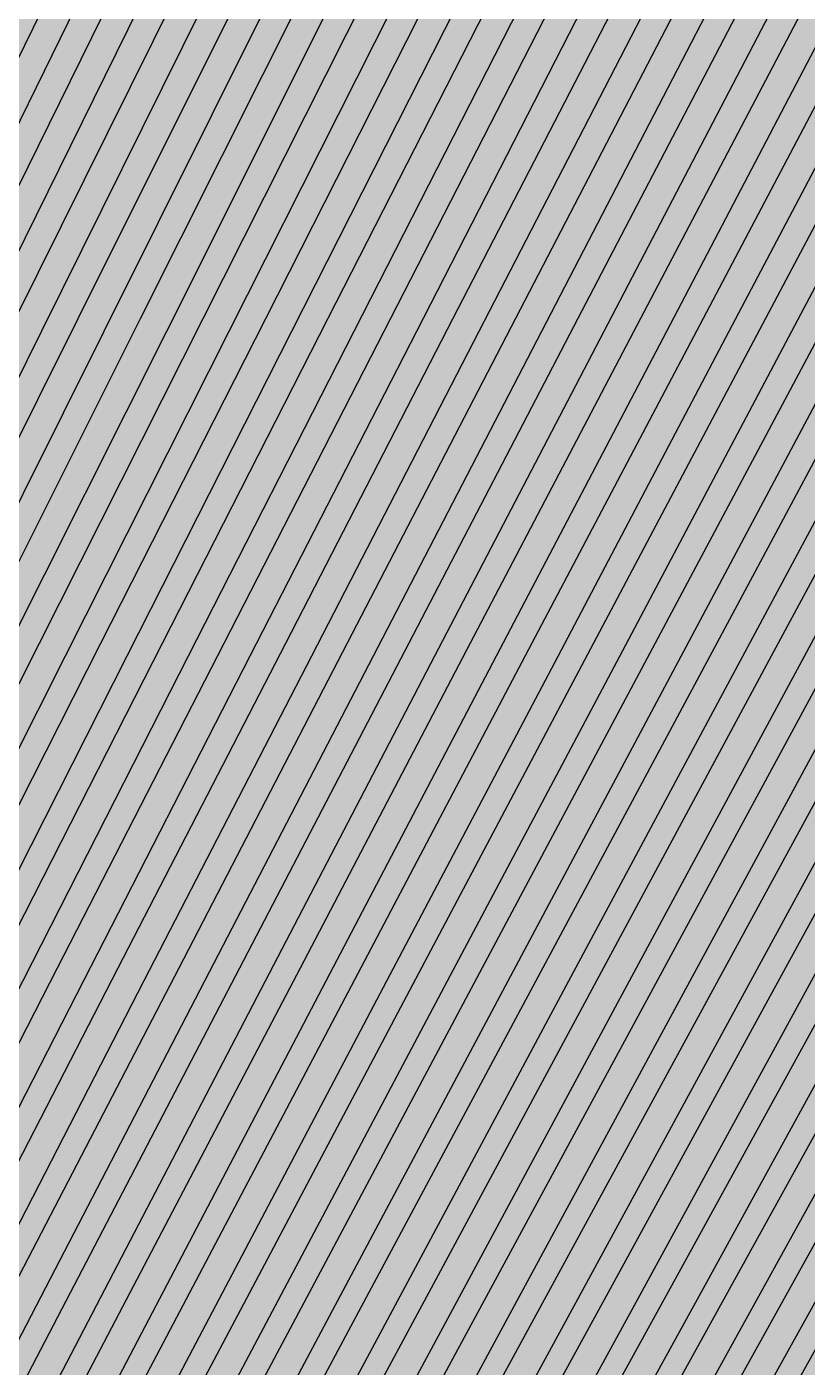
# Model space of a CAD drawing. Header units: metres. Extents: x -7231 to 10969, y -37556 to 1873.
# Drawn here: x 2628.8 to 2682.9, y -18649.2 to -18556.3 of the extents above; entities that cross this region are included whole.
import ezdxf

# ---------------------------------------------------------------- set-up
doc = ezdxf.new("R2010")
doc.units = ezdxf.units.M
for name, color, linetype in [('Metal1', 4, 'CONTINUOUS'), ('Metal2', 3, 'CONTINUOUS'), ('Polyimide', 7, 'CONTINUOUS')]:
    doc.layers.add(name, color=color, linetype=linetype)

msp = doc.modelspace()

# ---------------------------------------------------------------- hatches: boundary and pattern name
at = {"layer": 'Polyimide'}
msp.add_hatch(color=7, dxfattribs=at).paths.add_polyline_path([(4065.685, -467.996), (4066.672, -501.995), (4068.513, -535.993), (4071.413, -569.991), (4075.544, -603.989), (4081.042, -637.988), (4088.01, -671.986), (4096.523, -705.984), (4106.624, -739.982), (4118.329, -773.98), (4131.629, -807.979), (4146.494, -841.977), (4162.868, -875.975), (4180.679, -909.973), (4199.833, -943.972), (4220.224, -977.97), (4241.727, -1011.968), (4264.208, -1045.966), (4287.52, -1079.964), (4311.508, -1113.963), (4336.009, -1147.961), (4360.855, -1181.959), (4385.875, -1215.957), (4410.895, -1249.956), (4435.741, -1283.954), (4460.242, -1317.952), (4484.23, -1351.95), (4507.542, -1385.948), (4530.023, -1419.947), (4551.526, -1453.945), (4571.917, -1487.943), (4591.071, -1521.941), (4608.882, -1555.94), (4625.256, -1589.938), (4640.121, -1623.936), (4653.421, -1657.934), (4665.126, -1691.932), (4675.227, -1725.931), (4683.74, -1759.929), (4690.708, -1793.927), (4696.206, -1827.925), (4700.337, -1861.924), (4703.237, -1895.922), (4705.078, -1929.92), (4706.065, -1963.918), (4706.444, -1997.916), (4706.5, -2031.915), (4706.5, -4793.022), (4709.95, -4838.39), (4720.222, -4882.714), (4737.078, -4924.976), (4760.131, -4964.202), (4788.851, -4999.49), (4822.578, -5030.03), (4860.534, -5055.118), (4901.849, -5074.177), (4901.849, -5074.177), (4970.678, -5105.229), (5034.704, -5145.258), (5092.763, -5193.537), (5143.8, -5249.187), (5186.885, -5311.198), (5221.237, -5378.441), (5246.229, -5449.694), (5261.409, -5523.662), (5266.5, -5599), (5261.409, -5674.338), (5246.229, -5748.306), (5221.237, -5819.559), (5186.885, -5886.802), (5143.8, -5948.813), (5092.763, -6004.463), (5034.704, -6052.742), (4970.678, -6092.771), (4901.849, -6123.823), (4860.534, -6142.882), (4822.578, -6167.97), (4788.851, -6198.51), (4760.131, -6233.798), (4737.078, -6273.024), (4720.222, -6315.286), (4709.95, -6359.61), (4706.5, -6404.978), (4706.5, -9221.517), (4709.95, -9266.885), (4720.222, -9311.209), (4737.078, -9353.47), (4760.131, -9392.696), (4788.851, -9427.985), (4822.578, -9458.524), (4860.534, -9483.612), (4901.849, -9502.672), (4970.678, -9533.723), (5034.704, -9573.752), (5092.763, -9622.031), (5143.8, -9677.682), (5186.885, -9739.692), (5221.237, -9806.936), (5246.229, -9878.189), (5261.409, -9952.157), (5266.5, -10027.494), (5261.409, -10102.832), (5246.229, -10176.8), (5221.237, -10248.053), (5186.885, -10315.297), (5143.8, -10377.307), (5092.763, -10432.958), (5034.704, -10481.237), (4970.678, -10521.266), (4901.849, -10552.317), (4860.534, -10571.377), (4822.578, -10596.465), (4788.851, -10627.004), (4760.131, -10662.293), (4737.078, -10701.519), (4720.222, -10743.78), (4709.95, -10788.104), (4706.5, -10833.472), (4706.5, -13650.011), (4709.95, -13695.379), (4720.222, -13739.703), (4737.078, -13781.964), (4760.131, -13821.191), (4788.851, -13856.479), (4822.578, -13887.019), (4860.534, -13912.107), (4901.849, -13931.166), (4970.678, -13962.218), (5034.704, -14002.247), (5092.763, -14050.526), (5143.8, -14106.176), (5186.885, -14168.187), (5221.237, -14235.43), (5246.229, -14306.683), (5261.409, -14380.651), (5266.5, -14455.989), (5261.409, -14531.327), (5246.229, -14605.295), (5221.237, -14676.548), (5186.885, -14743.791), (5143.8, -14805.802), (5092.763, -14861.452), (5034.704, -14909.731), (4970.678, -14949.76), (4901.849, -14980.812), (4860.534, -14999.871), (4822.578, -15024.959), (4788.851, -15055.499), (4760.131, -15090.787), (4737.078, -15130.013), (4720.222, -15172.275), (4709.95, -15216.599), (4706.5, -15261.967), (4706.5, -15455.989), (4720.946, -15750.04), (4764.144, -16041.26), (4835.679, -16326.843), (4934.861, -16604.039), (5060.736, -16870.179), (5212.091, -17122.7), (5387.469, -17359.169), (5585.18, -17577.309), (5803.32, -17775.02), (6039.789, -17950.398), (6292.31, -18101.753), (6558.45, -18227.628), (6835.646, -18326.81), (7121.229, -18398.345), (7412.449, -18441.543), (7706.5, -18455.989), (9969.006, -18455.989), (10047.42, -18459.841), (10125.078, -18471.361), (10201.234, -18490.437), (10275.153, -18516.885), (10346.123, -18550.452), (10413.462, -18590.813), (10476.521, -18637.581), (10534.691, -18690.304), (10587.414, -18748.474), (10634.182, -18811.533), (10674.543, -18878.872), (10708.11, -18949.842), (10734.558, -19023.761), (10753.634, -19099.917), (10765.154, -19177.575), (10769.006, -19255.989), (10769.006, -20895.799), (10730.236, -20951.41), (10694.602, -21009.081), (10662.212, -21068.634), (10633.167, -21129.888), (10607.555, -21192.656), (10585.454, -21256.743), (10566.932, -21321.956), (10552.046, -21388.093), (10540.842, -21454.952), (10533.353, -21522.329), (10529.603, -21590.016), (10529.603, -21657.808), (10533.353, -21725.496), (10540.842, -21792.872), (10552.046, -21859.732), (10566.932, -21925.869), (10585.454, -21991.081), (10607.555, -22055.169), (10633.167, -22117.936), (10662.212, -22179.19), (10694.602, -22238.743), (10730.236, -22296.414), (10769.006, -22352.025), (10769.006, -32454.235), (10728.741, -32510.486), (10691.716, -32568.919), (10658.048, -32629.35), (10627.845, -32691.585), (10601.204, -32755.425), (10578.208, -32820.667), (10558.932, -32887.104), (10543.437, -32954.522), (10531.772, -33022.708), (10523.975, -33091.443), (10520.07, -33160.509), (10520.07, -33229.686), (10523.975, -33298.752), (10531.772, -33367.487), (10543.437, -33435.673), (10558.932, -33503.092), (10578.208, -33569.528), (10601.204, -33634.77), (10627.845, -33698.611), (10658.048, -33760.845), (10691.716, -33821.276), (10728.741, -33879.71), (10769.006, -33935.96), (10769.006, -36556), (10765.154, -36634.413), (10753.634, -36712.072), (10734.558, -36788.227), (10708.11, -36862.146), (10674.543, -36933.117), (10634.182, -37000.456), (10587.414, -37063.514), (10534.691, -37121.685), (10476.521, -37174.408), (10413.462, -37221.175), (10346.123, -37261.537), (10275.153, -37295.103), (10201.234, -37321.552), (10125.078, -37340.628), (10047.42, -37352.147), (9969.006, -37356), (-6231.006, -37356), (-6309.42, -37352.147), (-6387.078, -37340.628), (-6463.234, -37321.552), (-6537.153, -37295.103), (-6608.123, -37261.537), (-6675.462, -37221.175), (-6738.521, -37174.408), (-6796.691, -37121.685), (-6849.414, -37063.514), (-6896.182, -37000.456), (-6936.543, -36933.117), (-6970.11, -36862.146), (-6996.558, -36788.227), (-7015.634, -36712.072), (-7027.154, -36634.413), (-7031.006, -36556), (-7031.006, -33936.003), (-6990.735, -33879.75), (-6953.705, -33821.313), (-6920.032, -33760.88), (-6889.824, -33698.641), (-6863.179, -33634.797), (-6840.18, -33569.55), (-6820.901, -33503.109), (-6805.403, -33435.685), (-6793.736, -33367.494), (-6785.938, -33298.753), (-6782.032, -33229.682), (-6782.032, -33160.5), (-6785.938, -33091.429), (-6793.736, -33022.688), (-6805.403, -32954.497), (-6820.901, -32887.073), (-6840.18, -32820.632), (-6863.179, -32755.385), (-6889.824, -32691.541), (-6920.032, -32629.303), (-6953.705, -32568.869), (-6990.735, -32510.432), (-7031.006, -32454.179), (-7031.006, -22364.831), (-6990.735, -22308.578), (-6953.705, -22250.141), (-6920.032, -22189.707), (-6889.824, -22127.469), (-6863.179, -22063.624), (-6840.18, -21998.377), (-6820.901, -21931.936), (-6805.403, -21864.513), (-6793.736, -21796.322), (-6785.938, -21727.581), (-6782.032, -21658.51), (-6782.032, -21589.328), (-6785.938, -21520.256), (-6793.736, -21451.516), (-6805.403, -21383.325), (-6820.901, -21315.901), (-6840.18, -21249.46), (-6863.179, -21184.213), (-6889.824, -21120.369), (-6920.032, -21058.13), (-6953.705, -20997.696), (-6990.735, -20939.26), (-7031.006, -20883.007), (-7031.006, -19255.989), (-7027.154, -19177.575), (-7015.634, -19099.917), (-6996.558, -19023.761), (-6970.11, -18949.842), (-6936.543, -18878.872), (-6896.182, -18811.533), (-6849.414, -18748.474), (-6796.691, -18690.304), (-6738.521, -18637.581), (-6675.462, -18590.813), (-6608.123, -18550.452), (-6537.153, -18516.885), (-6463.234, -18490.437), (-6387.078, -18471.361), (-6309.42, -18459.841), (-6231.006, -18455.989), (-3968.5, -18455.989), (-3674.449, -18441.543), (-3383.229, -18398.345), (-3097.646, -18326.81), (-2820.45, -18227.628), (-2554.31, -18101.753), (-2301.789, -17950.398), (-2065.32, -17775.02), (-1847.18, -17577.309), (-1649.469, -17359.169), (-1474.091, -17122.7), (-1322.736, -16870.179), (-1196.861, -16604.039), (-1097.679, -16326.843), (-1026.144, -16041.26), (-982.946, -15750.04), (-968.5, -15455.989), (-968.5, -15261.967), (-971.95, -15216.599), (-982.222, -15172.275), (-999.078, -15130.013), (-1022.131, -15090.787), (-1050.851, -15055.499), (-1084.578, -15024.959), (-1122.534, -14999.871), (-1163.849, -14980.812), (-1232.678, -14949.76), (-1296.704, -14909.731), (-1354.763, -14861.452), (-1405.8, -14805.802), (-1448.885, -14743.791), (-1483.237, -14676.548), (-1508.229, -14605.295), (-1523.409, -14531.327), (-1528.5, -14455.989), (-1523.409, -14380.651), (-1508.229, -14306.683), (-1483.237, -14235.43), (-1448.885, -14168.187), (-1405.8, -14106.176), (-1354.763, -14050.526), (-1296.704, -14002.247), (-1232.678, -13962.218), (-1163.849, -13931.166), (-1122.534, -13912.107), (-1084.578, -13887.019), (-1050.851, -13856.479), (-1022.131, -13821.191), (-999.078, -13781.964), (-982.222, -13739.703), (-971.95, -13695.379), (-968.5, -13650.011), (-968.5, -12309.637), (-971.95, -12264.269), (-982.222, -12219.945), (-999.078, -12177.684), (-1022.131, -12138.458), (-1050.851, -12103.169), (-1084.578, -12072.629), (-1122.534, -12047.541), (-1163.849, -12028.482), (-1232.678, -11997.43), (-1296.704, -11957.401), (-1354.763, -11909.123), (-1405.8, -11853.472), (-1448.885, -11791.462), (-1483.237, -11724.218), (-1508.229, -11652.965), (-1523.409, -11578.997), (-1528.5, -11503.659), (-1523.409, -11428.322), (-1508.229, -11354.354), (-1483.237, -11283.1), (-1448.885, -11215.857), (-1405.8, -11153.846), (-1354.763, -11098.196), (-1296.704, -11049.917), (-1232.678, -11009.888), (-1163.849, -10978.837), (-1122.534, -10959.777), (-1084.578, -10934.689), (-1050.851, -10904.15), (-1022.131, -10868.861), (-999.078, -10829.635), (-982.222, -10787.374), (-971.95, -10743.049), (-968.5, -10697.682), (-968.5, -9357.307), (-971.95, -9311.94), (-982.222, -9267.615), (-999.078, -9225.354), (-1022.131, -9186.128), (-1050.851, -9150.839), (-1084.578, -9120.3), (-1122.534, -9095.212), (-1163.849, -9076.152), (-1163.849, -9076.152), (-1232.678, -9045.101), (-1296.704, -9005.072), (-1354.763, -8956.793), (-1405.8, -8901.142), (-1448.885, -8839.132), (-1483.237, -8771.889), (-1508.229, -8700.635), (-1523.409, -8626.667), (-1528.5, -8551.33), (-1523.409, -8475.992), (-1508.229, -8402.024), (-1483.237, -8330.771), (-1448.885, -8263.527), (-1405.8, -8201.517), (-1354.763, -8145.866), (-1296.704, -8097.588), (-1232.678, -8057.559), (-1163.849, -8026.507), (-1163.849, -8026.507), (-1122.534, -8007.448), (-1084.578, -7982.359), (-1050.851, -7951.82), (-1022.131, -7916.531), (-999.078, -7877.305), (-982.222, -7835.044), (-971.95, -7790.72), (-968.5, -7745.352), (-968.5, -6404.978), (-971.95, -6359.61), (-982.222, -6315.286), (-999.078, -6273.024), (-1022.131, -6233.798), (-1050.851, -6198.51), (-1084.578, -6167.97), (-1122.534, -6142.882), (-1163.849, -6123.823), (-1163.849, -6123.823), (-1232.678, -6092.771), (-1296.704, -6052.742), (-1354.763, -6004.463), (-1405.8, -5948.813), (-1448.885, -5886.802), (-1483.237, -5819.559), (-1508.229, -5748.306), (-1523.409, -5674.338), (-1528.5, -5599), (-1523.409, -5523.662), (-1508.229, -5449.694), (-1483.237, -5378.441), (-1448.885, -5311.198), (-1405.8, -5249.187), (-1354.763, -5193.537), (-1296.704, -5145.258), (-1232.678, -5105.229), (-1163.849, -5074.177), (-1163.849, -5074.177), (-1122.534, -5055.118), (-1084.578, -5030.03), (-1050.851, -4999.49), (-1022.131, -4964.202), (-999.078, -4924.976), (-982.222, -4882.714), (-971.95, -4838.39), (-968.5, -4793.022), (-968.5, -2031.915), (-968.443, -1997.916), (-968.056, -1963.918), (-967.051, -1929.92), (-965.176, -1895.922), (-962.222, -1861.924), (-958.014, -1827.925), (-952.413, -1793.927), (-945.314, -1759.929), (-936.642, -1725.931), (-926.352, -1691.932), (-914.428, -1657.934), (-900.878, -1623.936), (-885.736, -1589.938), (-869.055, -1555.94), (-850.911, -1521.941), (-831.398, -1487.943), (-810.626, -1453.945), (-788.721, -1419.947), (-765.819, -1385.948), (-742.071, -1351.95), (-717.634, -1317.952), (-692.674, -1283.954), (-667.363, -1249.956), (-641.875, -1215.957), (-616.387, -1181.959), (-591.076, -1147.961), (-566.116, -1113.963), (-541.679, -1079.964), (-517.931, -1045.966), (-495.029, -1011.968), (-473.124, -977.97), (-452.352, -943.972), (-432.839, -909.973), (-414.695, -875.975), (-398.014, -841.977), (-382.872, -807.979), (-369.322, -773.98), (-357.398, -739.982), (-347.108, -705.984), (-338.436, -671.986), (-331.337, -637.988), (-325.736, -603.989), (-321.528, -569.991), (-318.574, -535.993), (-316.699, -501.995), (-315.694, -467.996), (-315.307, -433.998), (-315.25, -400), (-315.25, 401), (-315.25, 451), (-315.25, 1644), (-270.25, 1644), (-270.025, 1637.133), (-269.352, 1630.295), (-268.232, 1623.516), (-266.672, 1616.824), (-264.678, 1610.249), (-262.257, 1603.818), (-259.422, 1597.56), (-256.183, 1591.5), (-252.554, 1585.665), (-248.552, 1580.08), (-244.193, 1574.769), (-239.496, 1569.754), (-234.481, 1565.057), (-229.17, 1560.698), (-223.585, 1556.696), (-217.75, 1553.067), (-211.69, 1549.828), (-205.432, 1546.993), (-199.001, 1544.572), (-192.426, 1542.578), (-185.734, 1541.018), (-178.955, 1539.898), (-172.117, 1539.225), (-165.25, 1539), (-158.383, 1539.225), (-151.545, 1539.898), (-144.766, 1541.018), (-138.074, 1542.578), (-131.499, 1544.572), (-125.068, 1546.993), (-118.81, 1549.828), (-112.75, 1553.067), (-106.915, 1556.696), (-101.33, 1560.698), (-96.019, 1565.057), (-91.004, 1569.754), (-86.307, 1574.769), (-81.948, 1580.08), (-77.946, 1585.665), (-74.317, 1591.5), (-71.078, 1597.56), (-68.243, 1603.818), (-65.822, 1610.249), (-63.828, 1616.824), (-62.268, 1623.516), (-61.148, 1630.295), (-60.475, 1637.133), (-60.25, 1644), (1853, 1644), (1853, 1573), (3815.25, 1573), (3815.464, 1579.54), (3816.106, 1586.053), (3817.171, 1592.509), (3818.657, 1598.882), (3820.557, 1605.144), (3822.862, 1611.268), (3825.563, 1617.229), (3828.647, 1623), (3832.103, 1628.557), (3835.915, 1633.876), (3840.066, 1638.935), (3844.539, 1643.711), (3849.315, 1648.184), (3854.374, 1652.335), (3859.693, 1656.147), (3865.25, 1659.603), (3871.021, 1662.687), (3876.982, 1665.388), (3883.106, 1667.693), (3889.368, 1669.593), (3895.741, 1671.079), (3902.197, 1672.144), (3908.71, 1672.786), (3915.25, 1673), (3921.79, 1672.786), (3928.303, 1672.144), (3934.759, 1671.079), (3941.132, 1669.593), (3947.394, 1667.693), (3953.518, 1665.388), (3959.479, 1662.687), (3965.25, 1659.603), (3970.807, 1656.147), (3976.126, 1652.335), (3981.185, 1648.184), (3985.961, 1643.711), (3990.434, 1638.935), (3994.585, 1633.876), (3998.397, 1628.557), (4001.853, 1623), (4004.937, 1617.229), (4007.638, 1611.268), (4009.943, 1605.144), (4011.843, 1598.882), (4013.329, 1592.509), (4014.394, 1586.053), (4015.036, 1579.54), (4015.25, 1573), (4065.25, 1573), (4065.25, 451), (4065.25, 401), (4065.25, -400), (4065.306, -433.998), (4065.685, -467.996)])

# ---------------------------------------------------------------- linework, layer by layer
at = {"layer": 'Metal1'}
for points in [[(2766.234, -18352.391), (2754.761, -18374.891), (2743.287, -18397.392), (2731.813, -18419.893), (2720.34, -18442.393), (2708.866, -18464.894), (2697.392, -18487.395), (2685.919, -18509.896), (2674.445, -18532.396), (2662.972, -18554.897), (2651.498, -18577.398), (2640.024, -18599.898), (2628.551, -18622.399), (2617.077, -18644.9), (2605.603, -18667.4), (2598.281, -18681.76), (2593.329, -18698.639), (2592.893, -18703.021), (2592.448, -18711.997), (2592.014, -18721.017), (2592.75, -19211.936)], [(2776.164, -18352.395), (2764.563, -18374.895), (2752.963, -18397.396), (2741.362, -18419.897), (2729.761, -18442.397), (2718.16, -18464.898), (2706.559, -18487.399), (2694.959, -18509.899), (2683.358, -18532.4), (2671.757, -18554.901), (2660.156, -18577.402), (2648.556, -18599.902), (2636.955, -18622.403), (2625.354, -18644.904), (2613.753, -18667.404), (2606.341, -18681.781), (2601.344, -18698.641), (2600.903, -18703.022), (2600.453, -18711.997), (2600.014, -18721.018), (2600.75, -19211.936)], [(2786.094, -18352.399), (2774.366, -18374.899), (2762.638, -18397.4), (2750.91, -18419.901), (2739.182, -18442.401), (2727.454, -18464.902), (2715.726, -18487.403), (2703.998, -18509.903), (2692.271, -18532.404), (2680.543, -18554.905), (2668.815, -18577.405), (2657.087, -18599.906), (2645.359, -18622.407), (2633.631, -18644.908), (2621.903, -18667.408), (2614.401, -18681.802), (2609.358, -18698.643), (2608.913, -18703.023), (2608.458, -18711.998), (2608.014, -18721.02), (2608.75, -19211.936)], [(2796.024, -18352.403), (2784.168, -18374.903), (2772.313, -18397.404), (2760.458, -18419.905), (2748.603, -18442.405), (2736.748, -18464.906), (2724.893, -18487.407), (2713.038, -18509.907), (2701.183, -18532.408), (2689.328, -18554.909), (2677.473, -18577.409), (2665.618, -18599.91), (2653.763, -18622.411), (2641.908, -18644.911), (2630.053, -18667.412), (2622.46, -18681.823), (2617.373, -18698.645), (2616.923, -18703.024), (2616.463, -18711.999), (2616.014, -18721.021), (2616.75, -19211.935)], [(2805.953, -18352.407), (2793.971, -18374.907), (2781.989, -18397.408), (2770.007, -18419.909), (2758.025, -18442.409), (2746.042, -18464.91), (2734.06, -18487.411), (2722.078, -18509.911), (2710.096, -18532.412), (2698.114, -18554.913), (2686.132, -18577.413), (2674.149, -18599.914), (2662.167, -18622.415), (2650.185, -18644.915), (2638.203, -18667.416), (2630.519, -18681.844), (2625.387, -18698.647), (2624.933, -18703.025), (2624.468, -18711.999), (2624.014, -18721.022), (2624.75, -19211.935)], [(2815.883, -18352.41), (2803.774, -18374.911), (2791.664, -18397.412), (2779.555, -18419.912), (2767.446, -18442.413), (2755.336, -18464.914), (2743.227, -18487.414), (2731.118, -18509.915), (2719.009, -18532.416), (2706.899, -18554.917), (2694.79, -18577.417), (2682.681, -18599.918), (2670.571, -18622.419), (2658.462, -18644.919), (2646.353, -18667.42), (2638.578, -18681.866), (2633.402, -18698.648), (2632.942, -18703.026), (2632.473, -18712), (2632.014, -18721.024), (2632.75, -19211.935)], [(2825.813, -18352.414), (2813.576, -18374.915), (2801.34, -18397.416), (2789.103, -18419.916), (2776.867, -18442.417), (2764.631, -18464.918), (2752.394, -18487.418), (2740.158, -18509.919), (2727.921, -18532.42), (2715.685, -18554.92), (2703.448, -18577.421), (2691.212, -18599.922), (2678.975, -18622.422), (2666.739, -18644.923), (2654.503, -18667.424), (2646.637, -18681.887), (2641.417, -18698.65), (2640.952, -18703.026), (2640.477, -18712), (2640.014, -18721.025), (2640.75, -19211.935)], [(2835.742, -18352.418), (2823.379, -18374.919), (2811.015, -18397.419), (2798.652, -18419.92), (2786.288, -18442.421), (2773.925, -18464.921), (2761.561, -18487.422), (2749.197, -18509.923), (2736.834, -18532.423), (2724.47, -18554.924), (2712.107, -18577.425), (2699.743, -18599.926), (2687.38, -18622.426), (2675.016, -18644.927), (2662.652, -18667.428), (2654.696, -18681.908), (2649.431, -18698.652), (2648.962, -18703.027), (2648.482, -18712.001), (2648.014, -18721.026), (2648.75, -19211.934)], [(2845.672, -18352.422), (2833.181, -18374.923), (2820.691, -18397.423), (2808.2, -18419.924), (2795.709, -18442.425), (2783.219, -18464.925), (2770.728, -18487.426), (2758.237, -18509.927), (2745.746, -18532.427), (2733.256, -18554.928), (2720.765, -18577.429), (2708.274, -18599.929), (2695.784, -18622.43), (2683.293, -18644.931), (2670.802, -18667.431), (2662.754, -18681.929), (2657.446, -18698.654), (2656.972, -18703.028), (2656.487, -18712.001), (2656.014, -18721.028), (2656.75, -19211.934)], [(2565.25, -19211.937), (2565.986, -18720.965), (2566.435, -18711.899), (2566.868, -18702.875), (2567.312, -18698.261), (2572.225, -18680.976), (2579.36, -18666.504), (2590.452, -18644.003), (2601.544, -18621.502), (2612.636, -18599.002), (2623.729, -18576.501), (2634.821, -18554), (2645.913, -18531.5), (2657.005, -18508.999), (2668.098, -18486.498), (2679.19, -18463.998), (2690.282, -18441.497), (2701.374, -18418.996), (2712.467, -18396.496), (2723.559, -18373.995)], [(2573.25, -19211.937), (2573.986, -18720.966), (2574.44, -18711.899), (2574.878, -18702.874), (2575.327, -18698.259), (2580.289, -18680.99), (2587.514, -18666.5), (2598.733, -18643.999), (2609.952, -18621.498), (2621.172, -18598.998), (2632.391, -18576.497), (2643.611, -18553.996), (2654.83, -18531.496), (2666.049, -18508.995), (2677.269, -18486.494), (2688.488, -18463.994), (2699.707, -18441.493), (2710.927, -18418.992), (2722.146, -18396.492), (2733.366, -18373.991)], [(2581.25, -19211.936), (2581.986, -18720.966), (2582.445, -18711.898), (2582.888, -18702.874), (2583.342, -18698.257), (2588.352, -18681.004), (2595.668, -18666.496), (2607.014, -18643.995), (2618.361, -18621.494), (2629.707, -18598.994), (2641.054, -18576.493), (2652.4, -18553.992), (2663.747, -18531.492), (2675.093, -18508.991), (2686.44, -18486.49), (2697.786, -18463.99), (2709.133, -18441.489), (2720.479, -18418.988), (2731.826, -18396.488), (2743.172, -18373.987)], [(2589.25, -19211.936), (2589.986, -18720.967), (2590.45, -18711.898), (2590.898, -18702.873), (2591.357, -18698.255), (2596.414, -18681.018), (2603.822, -18666.492), (2615.295, -18643.991), (2626.769, -18621.49), (2638.243, -18598.99), (2649.716, -18576.489), (2661.19, -18553.988), (2672.663, -18531.488), (2684.137, -18508.987), (2695.611, -18486.486), (2707.084, -18463.986), (2718.558, -18441.485), (2730.032, -18418.984), (2741.505, -18396.484), (2752.979, -18373.983)], [(2597.25, -19211.936), (2597.986, -18720.968), (2598.455, -18711.897), (2598.908, -18702.872), (2599.373, -18698.253), (2604.477, -18681.032), (2611.976, -18666.488), (2623.576, -18643.987), (2635.177, -18621.486), (2646.778, -18598.986), (2658.379, -18576.485), (2669.979, -18553.984), (2681.58, -18531.484), (2693.181, -18508.983), (2704.782, -18486.482), (2716.383, -18463.982), (2727.983, -18441.481), (2739.584, -18418.98), (2751.185, -18396.48), (2762.786, -18373.979)], [(2605.25, -19211.936), (2605.986, -18720.968), (2606.46, -18711.897), (2606.918, -18702.871), (2607.388, -18698.251), (2612.539, -18681.046), (2620.13, -18666.484), (2631.858, -18643.983), (2643.585, -18621.482), (2655.313, -18598.982), (2667.041, -18576.481), (2678.769, -18553.98), (2690.497, -18531.48), (2702.225, -18508.979), (2713.953, -18486.478), (2725.681, -18463.978), (2737.409, -18441.477), (2749.137, -18418.976), (2760.864, -18396.476), (2772.592, -18373.975)], [(2613.25, -19211.935), (2613.986, -18720.969), (2614.465, -18711.896), (2614.928, -18702.87), (2615.403, -18698.249), (2620.601, -18681.061), (2628.284, -18666.48), (2640.139, -18643.979), (2651.994, -18621.479), (2663.849, -18598.978), (2675.704, -18576.477), (2687.559, -18553.976), (2699.414, -18531.476), (2711.269, -18508.975), (2723.124, -18486.474), (2734.979, -18463.974), (2746.834, -18441.473), (2758.689, -18418.972), (2770.544, -18396.472), (2782.399, -18373.971)], [(2621.25, -19211.935), (2621.986, -18720.97), (2622.47, -18711.896), (2622.938, -18702.869), (2623.418, -18698.247), (2628.663, -18681.075), (2636.438, -18666.476), (2648.42, -18643.975), (2660.402, -18621.475), (2672.384, -18598.974), (2684.366, -18576.473), (2696.348, -18553.973), (2708.331, -18531.472), (2720.313, -18508.971), (2732.295, -18486.471), (2744.277, -18463.97), (2756.259, -18441.469), (2768.241, -18418.968), (2780.224, -18396.468), (2792.206, -18373.967)], [(2629.25, -19211.935), (2629.986, -18720.971), (2630.475, -18711.895), (2630.948, -18702.869), (2631.433, -18698.245), (2636.725, -18681.09), (2644.592, -18666.472), (2656.701, -18643.971), (2668.81, -18621.471), (2680.92, -18598.97), (2693.029, -18576.469), (2705.138, -18553.969), (2717.247, -18531.468), (2729.357, -18508.967), (2741.466, -18486.467), (2753.575, -18463.966), (2765.685, -18441.465), (2777.794, -18418.965), (2789.903, -18396.464), (2802.013, -18373.963)], [(2637.25, -19211.935), (2637.986, -18720.971), (2638.48, -18711.895), (2638.958, -18702.868), (2639.449, -18698.244), (2644.786, -18681.104), (2652.746, -18666.468), (2664.982, -18643.968), (2677.218, -18621.467), (2689.455, -18598.966), (2701.691, -18576.466), (2713.928, -18553.965), (2726.164, -18531.464), (2738.401, -18508.963), (2750.637, -18486.463), (2762.874, -18463.962), (2775.11, -18441.461), (2787.346, -18418.961), (2799.583, -18396.46), (2811.819, -18373.959)], [(2645.25, -19211.934), (2645.986, -18720.972), (2646.485, -18711.894), (2646.968, -18702.867), (2647.464, -18698.242), (2652.847, -18681.119), (2660.9, -18666.464), (2673.263, -18643.964), (2685.627, -18621.463), (2697.99, -18598.962), (2710.354, -18576.462), (2722.717, -18553.961), (2735.081, -18531.46), (2747.445, -18508.96), (2759.808, -18486.459), (2772.172, -18463.958), (2784.535, -18441.458), (2796.899, -18418.957), (2809.262, -18396.456), (2821.626, -18373.956)], [(2653.25, -19211.934), (2653.986, -18720.973), (2654.49, -18711.893), (2654.978, -18702.866), (2655.479, -18698.24), (2660.908, -18681.134), (2669.054, -18666.461), (2681.544, -18643.96), (2694.035, -18621.459), (2706.526, -18598.959), (2719.016, -18576.458), (2731.507, -18553.957), (2743.998, -18531.457), (2756.489, -18508.956), (2768.979, -18486.455), (2781.47, -18463.955), (2793.961, -18441.454), (2806.451, -18418.953), (2818.942, -18396.452), (2831.433, -18373.952)], [(2725.353, -18374.879), (2714.261, -18397.38), (2703.168, -18419.881), (2692.076, -18442.381), (2680.984, -18464.882), (2669.892, -18487.383), (2658.799, -18509.883), (2647.707, -18532.384), (2636.615, -18554.885), (2625.523, -18577.385), (2614.43, -18599.886), (2603.338, -18622.387), (2592.246, -18644.887), (2581.154, -18667.388), (2574.099, -18681.698), (2569.285, -18698.633), (2568.863, -18703.019), (2568.433, -18711.995), (2568.014, -18721.013), (2568.75, -19211.937)], [(2735.155, -18374.883), (2723.936, -18397.384), (2712.717, -18419.885), (2701.497, -18442.385), (2690.278, -18464.886), (2679.059, -18487.387), (2667.839, -18509.887), (2656.62, -18532.388), (2645.4, -18554.889), (2634.181, -18577.39), (2622.962, -18599.89), (2611.742, -18622.391), (2600.523, -18644.892), (2589.304, -18667.392), (2582.16, -18681.718), (2577.3, -18698.635), (2576.873, -18703.02), (2576.438, -18711.996), (2576.014, -18721.015), (2576.75, -19211.937)], [(2744.958, -18374.887), (2733.612, -18397.388), (2722.265, -18419.889), (2710.919, -18442.389), (2699.572, -18464.89), (2688.226, -18487.391), (2676.879, -18509.892), (2665.533, -18532.392), (2654.186, -18554.893), (2642.839, -18577.394), (2631.493, -18599.894), (2620.146, -18622.395), (2608.8, -18644.896), (2597.453, -18667.396), (2590.221, -18681.739), (2585.315, -18698.637), (2584.883, -18703.021), (2584.443, -18711.996), (2584.014, -18721.016), (2584.75, -19211.936)]]:
    msp.add_lwpolyline(points, dxfattribs=at)
at = {"layer": 'Metal2'}
for points in [[(2771.199, -18352.393), (2759.662, -18374.893), (2748.125, -18397.394), (2736.588, -18419.895), (2725.05, -18442.395), (2713.513, -18464.896), (2701.976, -18487.397), (2690.439, -18509.898), (2678.902, -18532.398), (2667.364, -18554.899), (2655.827, -18577.4), (2644.29, -18599.9), (2632.753, -18622.401), (2621.216, -18644.902), (2609.678, -18667.402), (2602.311, -18681.771), (2597.336, -18698.64), (2596.898, -18703.022), (2596.45, -18711.997), (2596.014, -18721.018), (2596.75, -19211.936)], [(2781.129, -18352.397), (2769.465, -18374.897), (2757.8, -18397.398), (2746.136, -18419.899), (2734.472, -18442.399), (2722.807, -18464.9), (2711.143, -18487.401), (2699.479, -18509.901), (2687.814, -18532.402), (2676.15, -18554.903), (2664.486, -18577.404), (2652.821, -18599.904), (2641.157, -18622.405), (2629.493, -18644.906), (2617.828, -18667.406), (2610.371, -18681.792), (2605.351, -18698.642), (2604.908, -18703.023), (2604.455, -18711.998), (2604.014, -18721.019), (2604.75, -19211.936)], [(2791.059, -18352.401), (2779.267, -18374.901), (2767.476, -18397.402), (2755.684, -18419.903), (2743.893, -18442.403), (2732.101, -18464.904), (2720.31, -18487.405), (2708.518, -18509.905), (2696.727, -18532.406), (2684.935, -18554.907), (2673.144, -18577.407), (2661.352, -18599.908), (2649.561, -18622.409), (2637.77, -18644.909), (2625.978, -18667.41), (2618.43, -18681.813), (2613.366, -18698.644), (2612.918, -18703.023), (2612.46, -18711.998), (2612.014, -18721.02), (2612.75, -19211.936)], [(2800.988, -18352.405), (2789.07, -18374.905), (2777.151, -18397.406), (2765.233, -18419.907), (2753.314, -18442.407), (2741.395, -18464.908), (2729.477, -18487.409), (2717.558, -18509.909), (2705.64, -18532.41), (2693.721, -18554.911), (2681.802, -18577.411), (2669.884, -18599.912), (2657.965, -18622.413), (2646.047, -18644.913), (2634.128, -18667.414), (2626.49, -18681.834), (2621.38, -18698.646), (2620.928, -18703.024), (2620.465, -18711.999), (2620.014, -18721.022), (2620.75, -19211.935)], [(2810.918, -18352.408), (2798.872, -18374.909), (2786.827, -18397.41), (2774.781, -18419.91), (2762.735, -18442.411), (2750.689, -18464.912), (2738.644, -18487.413), (2726.598, -18509.913), (2714.552, -18532.414), (2702.507, -18554.915), (2690.461, -18577.415), (2678.415, -18599.916), (2666.369, -18622.417), (2654.324, -18644.917), (2642.278, -18667.418), (2634.549, -18681.855), (2629.395, -18698.647), (2628.937, -18703.025), (2628.47, -18711.999), (2628.014, -18721.023), (2628.75, -19211.935)], [(2820.848, -18352.412), (2808.675, -18374.913), (2796.502, -18397.414), (2784.329, -18419.914), (2772.156, -18442.415), (2759.983, -18464.916), (2747.811, -18487.416), (2735.638, -18509.917), (2723.465, -18532.418), (2711.292, -18554.918), (2699.119, -18577.419), (2686.946, -18599.92), (2674.773, -18622.42), (2662.601, -18644.921), (2650.428, -18667.422), (2642.608, -18681.876), (2637.409, -18698.649), (2636.947, -18703.026), (2636.475, -18712), (2636.014, -18721.024), (2636.75, -19211.935)], [(2830.778, -18352.416), (2818.478, -18374.917), (2806.178, -18397.417), (2793.878, -18419.918), (2781.578, -18442.419), (2769.278, -18464.92), (2756.978, -18487.42), (2744.678, -18509.921), (2732.378, -18532.422), (2720.078, -18554.922), (2707.778, -18577.423), (2695.478, -18599.924), (2683.178, -18622.424), (2670.878, -18644.925), (2658.578, -18667.426), (2650.667, -18681.898), (2645.424, -18698.651), (2644.957, -18703.027), (2644.48, -18712), (2644.014, -18721.026), (2644.75, -19211.935)], [(2840.707, -18352.42), (2828.28, -18374.921), (2815.853, -18397.421), (2803.426, -18419.922), (2790.999, -18442.423), (2778.572, -18464.923), (2766.144, -18487.424), (2753.717, -18509.925), (2741.29, -18532.425), (2728.863, -18554.926), (2716.436, -18577.427), (2704.009, -18599.927), (2691.582, -18622.428), (2679.155, -18644.929), (2666.727, -18667.429), (2658.725, -18681.919), (2653.439, -18698.653), (2652.967, -18703.028), (2652.485, -18712.001), (2652.014, -18721.027), (2652.75, -19211.934)], [(2561.25, -19211.937), (2561.986, -18720.965), (2562.433, -18711.9), (2562.863, -18702.876), (2563.304, -18698.262), (2568.194, -18680.969), (2575.283, -18666.506), (2586.311, -18644.005), (2597.34, -18621.505), (2608.369, -18599.004), (2619.397, -18576.503), (2630.426, -18554.002), (2641.455, -18531.502), (2652.484, -18509.001), (2663.512, -18486.5), (2674.541, -18464), (2685.57, -18441.499), (2696.598, -18418.998), (2707.627, -18396.498), (2718.656, -18373.997)], [(2569.25, -19211.937), (2569.986, -18720.965), (2570.438, -18711.899), (2570.873, -18702.875), (2571.32, -18698.26), (2576.257, -18680.983), (2583.437, -18666.502), (2594.593, -18644.001), (2605.748, -18621.5), (2616.904, -18599), (2628.06, -18576.499), (2639.216, -18553.998), (2650.372, -18531.498), (2661.527, -18508.997), (2672.683, -18486.496), (2683.839, -18463.996), (2694.995, -18441.495), (2706.151, -18418.994), (2717.306, -18396.494), (2728.462, -18373.993)], [(2577.25, -19211.937), (2577.986, -18720.966), (2578.443, -18711.899), (2578.883, -18702.874), (2579.335, -18698.258), (2584.32, -18680.997), (2591.591, -18666.498), (2602.874, -18643.997), (2614.157, -18621.496), (2625.44, -18598.996), (2636.722, -18576.495), (2648.005, -18553.994), (2659.288, -18531.494), (2670.571, -18508.993), (2681.854, -18486.492), (2693.137, -18463.992), (2704.42, -18441.491), (2715.703, -18418.99), (2726.986, -18396.49), (2738.269, -18373.989)], [(2585.25, -19211.936), (2585.986, -18720.967), (2586.448, -18711.898), (2586.893, -18702.873), (2587.35, -18698.256), (2592.383, -18681.011), (2599.745, -18666.494), (2611.155, -18643.993), (2622.565, -18621.492), (2633.975, -18598.992), (2645.385, -18576.491), (2656.795, -18553.99), (2668.205, -18531.49), (2679.615, -18508.989), (2691.025, -18486.488), (2702.435, -18463.988), (2713.845, -18441.487), (2725.255, -18418.986), (2736.666, -18396.486), (2748.076, -18373.985)], [(2593.25, -19211.936), (2593.986, -18720.967), (2594.453, -18711.898), (2594.903, -18702.872), (2595.365, -18698.254), (2600.446, -18681.025), (2607.899, -18666.49), (2619.436, -18643.989), (2630.973, -18621.488), (2642.51, -18598.988), (2654.047, -18576.487), (2665.585, -18553.986), (2677.122, -18531.486), (2688.659, -18508.985), (2700.196, -18486.484), (2711.733, -18463.984), (2723.271, -18441.483), (2734.808, -18418.982), (2746.345, -18396.482), (2757.882, -18373.981)], [(2601.25, -19211.936), (2601.986, -18720.968), (2602.458, -18711.897), (2602.913, -18702.872), (2603.38, -18698.252), (2608.508, -18681.039), (2616.053, -18666.486), (2627.717, -18643.985), (2639.381, -18621.484), (2651.046, -18598.984), (2662.71, -18576.483), (2674.374, -18553.982), (2686.039, -18531.482), (2697.703, -18508.981), (2709.367, -18486.48), (2721.032, -18463.98), (2732.696, -18441.479), (2744.36, -18418.978), (2756.025, -18396.478), (2767.689, -18373.977)], [(2609.25, -19211.936), (2609.986, -18720.969), (2610.463, -18711.896), (2610.923, -18702.871), (2611.395, -18698.25), (2616.57, -18681.054), (2624.207, -18666.482), (2635.998, -18643.981), (2647.79, -18621.48), (2659.581, -18598.98), (2671.372, -18576.479), (2683.164, -18553.978), (2694.955, -18531.478), (2706.747, -18508.977), (2718.538, -18486.476), (2730.33, -18463.976), (2742.121, -18441.475), (2753.913, -18418.974), (2765.704, -18396.474), (2777.496, -18373.973)], [(2617.25, -19211.935), (2617.986, -18720.969), (2618.468, -18711.896), (2618.933, -18702.87), (2619.411, -18698.248), (2624.632, -18681.068), (2632.361, -18666.478), (2644.279, -18643.977), (2656.198, -18621.477), (2668.116, -18598.976), (2680.035, -18576.475), (2691.954, -18553.975), (2703.872, -18531.474), (2715.791, -18508.973), (2727.709, -18486.472), (2739.628, -18463.972), (2751.547, -18441.471), (2763.465, -18418.97), (2775.384, -18396.47), (2787.302, -18373.969)], [(2625.25, -19211.935), (2625.986, -18720.97), (2626.473, -18711.895), (2626.943, -18702.869), (2627.426, -18698.246), (2632.694, -18681.082), (2640.515, -18666.474), (2652.56, -18643.973), (2664.606, -18621.473), (2676.652, -18598.972), (2688.698, -18576.471), (2700.743, -18553.971), (2712.789, -18531.47), (2724.835, -18508.969), (2736.88, -18486.469), (2748.926, -18463.968), (2760.972, -18441.467), (2773.018, -18418.967), (2785.063, -18396.466), (2797.109, -18373.965)], [(2633.25, -19211.935), (2633.986, -18720.971), (2634.478, -18711.895), (2634.953, -18702.868), (2635.441, -18698.245), (2640.756, -18681.097), (2648.669, -18666.47), (2660.841, -18643.969), (2673.014, -18621.469), (2685.187, -18598.968), (2697.36, -18576.467), (2709.533, -18553.967), (2721.706, -18531.466), (2733.879, -18508.965), (2746.052, -18486.465), (2758.224, -18463.964), (2770.397, -18441.463), (2782.57, -18418.963), (2794.743, -18396.462), (2806.916, -18373.961)], [(2641.25, -19211.935), (2641.986, -18720.972), (2642.483, -18711.894), (2642.963, -18702.867), (2643.456, -18698.243), (2648.817, -18681.112), (2656.823, -18666.466), (2669.123, -18643.966), (2681.423, -18621.465), (2693.723, -18598.964), (2706.023, -18576.464), (2718.323, -18553.963), (2730.623, -18531.462), (2742.923, -18508.962), (2755.223, -18486.461), (2767.523, -18463.96), (2779.823, -18441.46), (2792.123, -18418.959), (2804.423, -18396.458), (2816.723, -18373.957)], [(2649.25, -19211.934), (2649.986, -18720.973), (2650.488, -18711.894), (2650.973, -18702.867), (2651.471, -18698.241), (2656.878, -18681.126), (2664.977, -18666.463), (2677.404, -18643.962), (2689.831, -18621.461), (2702.258, -18598.96), (2714.685, -18576.46), (2727.112, -18553.959), (2739.539, -18531.458), (2751.967, -18508.958), (2764.394, -18486.457), (2776.821, -18463.956), (2789.248, -18441.456), (2801.675, -18418.955), (2814.102, -18396.454), (2826.529, -18373.954)], [(2657.25, -19211.934), (2657.986, -18720.973), (2658.493, -18711.893), (2658.983, -18702.866), (2659.487, -18698.239), (2664.939, -18681.141), (2673.131, -18666.459), (2685.685, -18643.958), (2698.239, -18621.457), (2710.793, -18598.957), (2723.348, -18576.456), (2735.902, -18553.955), (2748.456, -18531.455), (2761.011, -18508.954), (2773.565, -18486.453), (2786.119, -18463.953), (2798.673, -18441.452), (2811.228, -18418.951), (2823.782, -18396.451), (2836.336, -18373.95)], [(2720.451, -18374.877), (2709.423, -18397.378), (2698.394, -18419.879), (2687.365, -18442.379), (2676.337, -18464.88), (2665.308, -18487.381), (2654.279, -18509.881), (2643.251, -18532.382), (2632.222, -18554.883), (2621.193, -18577.383), (2610.165, -18599.884), (2599.136, -18622.385), (2588.107, -18644.885), (2577.079, -18667.386), (2570.069, -18681.687), (2565.278, -18698.632), (2564.859, -18703.019), (2564.43, -18711.995), (2564.014, -18721.013), (2564.75, -19211.937)], [(2730.254, -18374.881), (2719.098, -18397.382), (2707.943, -18419.883), (2696.787, -18442.383), (2685.631, -18464.884), (2674.475, -18487.385), (2663.319, -18509.885), (2652.163, -18532.386), (2641.008, -18554.887), (2629.852, -18577.387), (2618.696, -18599.888), (2607.54, -18622.389), (2596.384, -18644.89), (2585.229, -18667.39), (2578.13, -18681.708), (2573.293, -18698.634), (2572.868, -18703.019), (2572.435, -18711.996), (2572.014, -18721.014), (2572.75, -19211.937)], [(2740.057, -18374.885), (2728.774, -18397.386), (2717.491, -18419.887), (2706.208, -18442.387), (2694.925, -18464.888), (2683.642, -18487.389), (2672.359, -18509.889), (2661.076, -18532.39), (2649.793, -18554.891), (2638.51, -18577.392), (2627.227, -18599.892), (2615.944, -18622.393), (2604.661, -18644.894), (2593.378, -18667.394), (2586.19, -18681.729), (2581.307, -18698.636), (2580.878, -18703.02), (2580.44, -18711.996), (2580.014, -18721.015), (2580.75, -19211.937)], [(2749.859, -18374.889), (2738.449, -18397.39), (2727.039, -18419.891), (2715.629, -18442.391), (2704.219, -18464.892), (2692.809, -18487.393), (2681.399, -18509.894), (2669.989, -18532.394), (2658.579, -18554.895), (2647.169, -18577.396), (2635.759, -18599.896), (2624.349, -18622.397), (2612.938, -18644.898), (2601.528, -18667.398), (2594.251, -18681.75), (2589.322, -18698.638), (2588.888, -18703.021), (2588.445, -18711.997), (2588.014, -18721.017), (2588.75, -19211.936)]]:
    msp.add_lwpolyline(points, dxfattribs=at)

doc.saveas('drawing.dxf')
